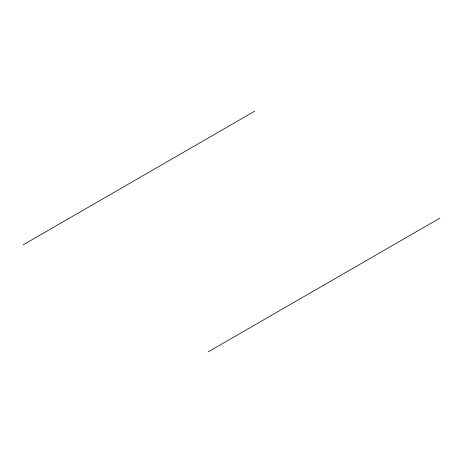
<?xml version="1.0" encoding="UTF-8"?>
<svg xmlns="http://www.w3.org/2000/svg" width="463" height="463" viewBox="0 0 463 463"><rect width="100%" height="100%" fill="white"/><g stroke="black" fill="none" stroke-linecap="round" stroke-linejoin="round"><path stroke-width="0.69" d="M23.15 244.863L254.65 111.213M208.35 351.787L439.85 218.137"/></g></svg>
